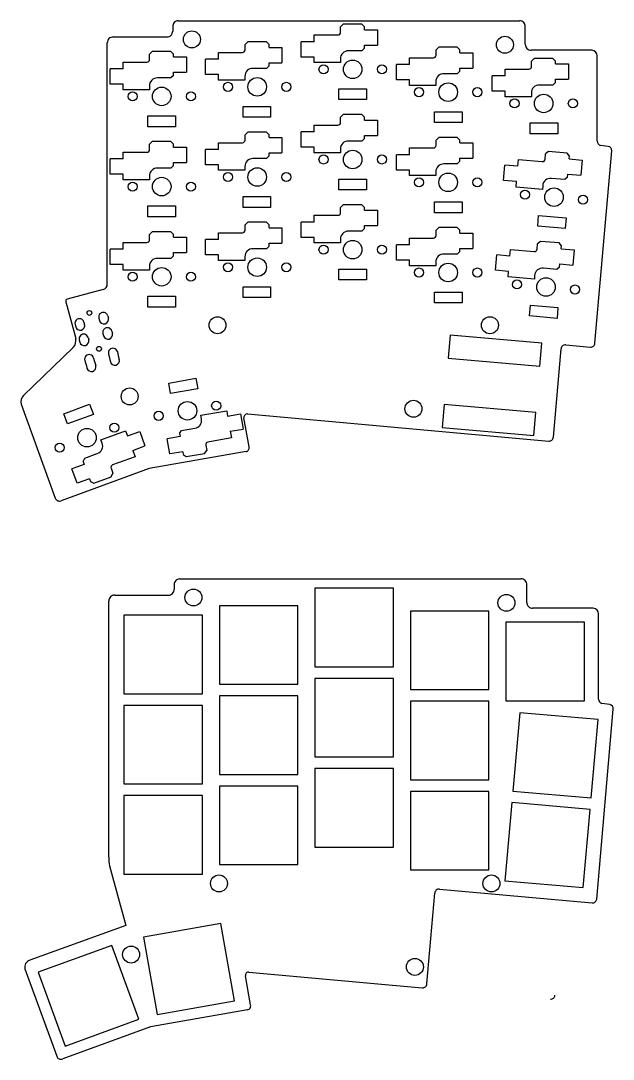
# Model space of a CAD drawing. Extents: x 63 to 301, y -345 to -35.
# Drawn here: x 182.7 to 294.3, y -230.5 to -34.7 of the extents above; entities that cross this region are included whole.
import ezdxf

# ---------------------------------------------------------------- set-up
doc = ezdxf.new("R2010")
doc.units = 0
doc.layers.add('BLACK', color=7, linetype='CONTINUOUS')

msp = doc.modelspace()

# ---------------------------------------------------------------- linework, layer by layer
at = {"layer": 'BLACK', "linetype": 'CONTINUOUS'}
for p, q in [((212.331, -34.7267), (276.665, -34.7267)), ((211.302, -35.8102), (211.302, -36.6575)), ((243.446, -35.3967), (242.946, -35.8967)), ((242.946, -36.8967), (242.946, -35.8967)), ((246.954, -35.3967), (243.446, -35.3967)), ((247.454, -35.8967), (246.954, -35.3967)), ((247.454, -36.4339), (247.454, -35.8967)), ((247.454, -36.4339), (249.903, -36.4339)), ((249.903, -36.4339), (249.903, -39.3295)), ((277.769, -39.1467), (277.769, -35.8487)), ((198.97, -84.3587), (198.97, -38.9003)), ((200.09, -37.7806), (210.197, -37.7806)), ((225.446, -38.7069), (224.946, -39.2069)), ((228.954, -38.7069), (225.446, -38.7069)), ((229.454, -39.2069), (228.954, -38.7069)), ((235.497, -41.5647), (235.497, -38.6691)), ((237.946, -38.6691), (235.497, -38.6691)), ((237.946, -37.3967), (242.446, -37.3967)), ((237.946, -38.6691), (237.946, -37.3967)), ((207.446, -40.5065), (206.946, -41.0065)), ((206.946, -42.0065), (206.946, -41.0065)), ((210.954, -40.5065), (207.446, -40.5065)), ((211.454, -41.0065), (210.954, -40.5065)), ((211.454, -41.5437), (211.454, -41.0065)), ((219.946, -40.7069), (224.446, -40.7069)), ((219.946, -41.9793), (219.946, -40.7069)), ((224.946, -40.2069), (224.946, -39.2069)), ((229.454, -39.7441), (229.454, -39.2069)), ((229.454, -39.7441), (231.903, -39.7441)), ((231.903, -39.7441), (231.903, -42.6397)), ((246.954, -40.4047), (244.438, -40.4047)), ((247.454, -39.9047), (246.954, -40.4047)), ((247.454, -39.3295), (249.903, -39.3295)), ((247.454, -39.9047), (247.454, -39.3295)), ((261.445, -39.7075), (260.945, -40.2075)), ((260.945, -41.2075), (260.945, -40.2075)), ((264.953, -39.7075), (261.445, -39.7075)), ((265.453, -40.2075), (264.953, -39.7075)), ((265.453, -40.7447), (265.453, -40.2075)), ((265.453, -40.7447), (267.902, -40.7447)), ((267.902, -40.7447), (267.902, -43.6403)), ((290.309, -40.2698), (278.874, -40.2698)), ((201.946, -42.5065), (206.446, -42.5065)), ((201.946, -43.7789), (201.946, -42.5065)), ((211.454, -41.5437), (213.903, -41.5437)), ((213.903, -41.5437), (213.903, -44.4393)), ((217.497, -44.8749), (217.497, -41.9793)), ((219.946, -41.9793), (217.497, -41.9793)), ((229.454, -42.6397), (231.903, -42.6397)), ((229.454, -43.2149), (229.454, -42.6397)), ((237.946, -41.5647), (235.497, -41.5647)), ((237.946, -42.6047), (237.946, -41.5647)), ((242.914, -42.6047), (237.946, -42.6047)), ((242.914, -41.9047), (242.914, -42.6047)), ((253.497, -45.8755), (253.497, -42.9799)), ((255.945, -42.9799), (253.497, -42.9799)), ((255.945, -41.7075), (260.445, -41.7075)), ((255.945, -42.9799), (255.945, -41.7075)), ((279.446, -41.8308), (278.946, -42.3308)), ((278.946, -43.3308), (278.946, -42.3308)), ((282.954, -41.8308), (279.446, -41.8308)), ((283.454, -42.3308), (282.954, -41.8308)), ((283.454, -42.868), (283.454, -42.3308)), ((283.454, -42.868), (285.902, -42.868)), ((285.902, -42.868), (285.902, -45.7636)), ((291.309, -57.4039), (291.309, -41.3311)), ((199.497, -46.6745), (199.497, -43.7789)), ((201.946, -43.7789), (199.497, -43.7789)), ((211.454, -45.0145), (210.954, -45.5145)), ((211.454, -44.4393), (213.903, -44.4393)), ((211.454, -45.0145), (211.454, -44.4393)), ((219.946, -44.8749), (217.497, -44.8749)), ((219.946, -45.9149), (219.946, -44.8749)), ((228.954, -43.7149), (226.438, -43.7149)), ((229.454, -43.2149), (228.954, -43.7149)), ((264.953, -44.7155), (262.437, -44.7155)), ((265.453, -44.2155), (264.953, -44.7155)), ((265.453, -43.6403), (267.902, -43.6403)), ((265.453, -44.2155), (265.453, -43.6403)), ((273.946, -43.8308), (278.446, -43.8308)), ((273.946, -45.1032), (273.946, -43.8308)), ((201.946, -46.6745), (199.497, -46.6745)), ((201.946, -47.7145), (201.946, -46.6745)), ((210.954, -45.5145), (208.438, -45.5145)), ((224.914, -45.9149), (219.946, -45.9149)), ((224.914, -45.2149), (224.914, -45.9149)), ((255.945, -45.8755), (253.497, -45.8755)), ((255.945, -46.9155), (255.945, -45.8755)), ((260.913, -46.9155), (255.945, -46.9155)), ((260.913, -46.2155), (260.913, -46.9155)), ((271.497, -47.9988), (271.497, -45.1032)), ((273.946, -45.1032), (271.497, -45.1032)), ((282.954, -46.8388), (280.438, -46.8388)), ((283.454, -46.3388), (282.954, -46.8388)), ((283.454, -45.7636), (285.902, -45.7636)), ((283.454, -46.3388), (283.454, -45.7636)), ((206.914, -47.7145), (201.946, -47.7145)), ((206.914, -47.0145), (206.914, -47.7145)), ((242.639, -47.5605), (247.821, -47.5605)), ((242.639, -49.5925), (242.639, -47.5605)), ((247.821, -47.5605), (247.821, -49.5925)), ((273.946, -47.9988), (271.497, -47.9988)), ((273.946, -49.0388), (273.946, -47.9988)), ((278.914, -48.3388), (278.914, -49.0388)), ((224.562, -50.8707), (229.744, -50.8707)), ((224.562, -52.9027), (224.562, -50.8707)), ((229.744, -50.8707), (229.744, -52.9027)), ((247.821, -49.5925), (242.639, -49.5925)), ((278.914, -49.0388), (273.946, -49.0388)), ((206.639, -52.6703), (211.821, -52.6703)), ((206.639, -54.7023), (206.639, -52.6703)), ((211.821, -52.6703), (211.821, -54.7023)), ((243.446, -52.3967), (242.946, -52.8967)), ((246.954, -52.3967), (243.446, -52.3967)), ((247.454, -52.8967), (246.954, -52.3967)), ((260.662, -51.8713), (265.844, -51.8713)), ((260.662, -53.9033), (260.662, -51.8713)), ((265.844, -51.8713), (265.844, -53.9033)), ((211.821, -54.7023), (206.639, -54.7023)), ((229.744, -52.9027), (224.562, -52.9027)), ((237.946, -54.3967), (242.446, -54.3967)), ((237.946, -55.6691), (237.946, -54.3967)), ((242.946, -53.8967), (242.946, -52.8967)), ((247.454, -53.4339), (247.454, -52.8967)), ((247.454, -53.4339), (249.903, -53.4339)), ((249.903, -53.4339), (249.903, -56.3295)), ((265.844, -53.9033), (260.662, -53.9033)), ((278.712, -56.0266), (278.712, -53.9946)), ((278.712, -53.9946), (283.894, -53.9946)), ((283.894, -53.9946), (283.894, -56.0266)), ((225.446, -55.7069), (224.946, -56.2069)), ((224.946, -57.2069), (224.946, -56.2069)), ((228.954, -55.7069), (225.446, -55.7069)), ((229.454, -56.2069), (228.954, -55.7069)), ((229.454, -56.7441), (229.454, -56.2069)), ((229.454, -56.7441), (231.903, -56.7441)), ((231.903, -56.7441), (231.903, -59.6397)), ((235.497, -58.5647), (235.497, -55.6691)), ((237.946, -55.6691), (235.497, -55.6691)), ((247.454, -56.3295), (249.903, -56.3295)), ((247.454, -56.9047), (247.454, -56.3295)), ((261.445, -56.7071), (260.945, -57.2071)), ((264.953, -56.7071), (261.445, -56.7071)), ((265.453, -57.2071), (264.953, -56.7071)), ((283.894, -56.0266), (278.712, -56.0266)), ((207.446, -57.5063), (206.946, -58.0063)), ((206.946, -59.0063), (206.946, -58.0063)), ((210.954, -57.5063), (207.446, -57.5063)), ((211.454, -58.0063), (210.954, -57.5063)), ((211.454, -58.5435), (211.454, -58.0063)), ((211.454, -58.5435), (213.903, -58.5435)), ((213.903, -58.5435), (213.903, -61.4391)), ((219.946, -57.7069), (224.446, -57.7069)), ((219.946, -58.9793), (219.946, -57.7069)), ((237.946, -58.5647), (235.497, -58.5647)), ((237.946, -59.6047), (237.946, -58.5647)), ((246.954, -57.4047), (244.438, -57.4047)), ((247.454, -56.9047), (246.954, -57.4047)), ((255.945, -58.7071), (260.445, -58.7071)), ((255.945, -59.9795), (255.945, -58.7071)), ((260.945, -58.2071), (260.945, -57.2071)), ((265.453, -57.7443), (265.453, -57.2071)), ((265.453, -57.7443), (267.902, -57.7443)), ((267.902, -57.7443), (267.902, -60.6399)), ((293.407, -58.4075), (291.934, -58.2167)), ((201.946, -59.5063), (206.446, -59.5063)), ((201.946, -60.7787), (201.946, -59.5063)), ((217.497, -61.8749), (217.497, -58.9793)), ((219.946, -58.9793), (217.497, -58.9793)), ((229.454, -60.2149), (228.954, -60.7149)), ((229.454, -59.6397), (231.903, -59.6397)), ((229.454, -60.2149), (229.454, -59.6397)), ((242.914, -59.6047), (237.946, -59.6047)), ((242.914, -58.9047), (242.914, -59.6047)), ((253.497, -62.8751), (253.497, -59.9795)), ((255.945, -59.9795), (253.497, -59.9795)), ((265.453, -60.6399), (267.902, -60.6399)), ((265.453, -61.2151), (265.453, -60.6399)), ((281.512, -60.8323), (281.599, -59.8361)), ((282.141, -59.3816), (281.599, -59.8361)), ((285.636, -59.6873), (282.141, -59.3816)), ((286.09, -60.229), (285.636, -59.6873)), ((286.043, -60.7641), (286.09, -60.229)), ((290.902, -95.5209), (294.055, -59.2545)), ((199.497, -63.6743), (199.497, -60.7787)), ((201.946, -60.7787), (199.497, -60.7787)), ((210.954, -62.5143), (208.438, -62.5143)), ((211.454, -62.0143), (210.954, -62.5143)), ((211.454, -61.4391), (213.903, -61.4391)), ((211.454, -62.0143), (211.454, -61.4391)), ((219.946, -61.8749), (217.497, -61.8749)), ((219.946, -62.9149), (219.946, -61.8749)), ((224.914, -62.2149), (224.914, -62.9149)), ((228.954, -60.7149), (226.438, -60.7149)), ((264.953, -61.7151), (262.437, -61.7151)), ((265.453, -61.2151), (264.953, -61.7151)), ((273.685, -64.8333), (273.937, -61.9487)), ((276.377, -62.1621), (273.937, -61.9487)), ((276.377, -62.1621), (276.488, -60.8946)), ((276.488, -60.8946), (280.971, -61.2868)), ((286.043, -60.7641), (288.483, -60.9776)), ((288.483, -60.9776), (288.231, -63.8621)), ((201.946, -63.6743), (199.497, -63.6743)), ((201.946, -64.7143), (201.946, -63.6743)), ((206.914, -64.0143), (206.914, -64.7143)), ((224.914, -62.9149), (219.946, -62.9149)), ((242.639, -64.5605), (247.821, -64.5605)), ((242.639, -66.5925), (242.639, -64.5605)), ((247.821, -64.5605), (247.821, -66.5925)), ((255.945, -62.8751), (253.497, -62.8751)), ((255.945, -63.9151), (255.945, -62.8751)), ((260.913, -63.9151), (255.945, -63.9151)), ((260.913, -63.2151), (260.913, -63.9151)), ((285.199, -64.6762), (282.693, -64.457)), ((285.741, -64.2217), (285.199, -64.6762)), ((285.741, -64.2217), (285.791, -63.6487)), ((285.791, -63.6487), (288.231, -63.8621)), ((206.914, -64.7143), (201.946, -64.7143)), ((276.124, -65.0467), (273.685, -64.8333)), ((276.034, -66.0828), (276.124, -65.0467)), ((280.983, -66.5158), (276.034, -66.0828)), ((281.044, -65.8184), (280.983, -66.5158)), ((224.562, -67.8707), (229.744, -67.8707)), ((224.562, -69.9027), (224.562, -67.8707)), ((229.744, -67.8707), (229.744, -69.9027)), ((247.821, -66.5925), (242.639, -66.5925)), ((206.639, -69.6267), (211.821, -69.6267)), ((206.639, -71.6587), (206.639, -69.6267)), ((211.821, -69.6267), (211.821, -71.6587)), ((229.744, -69.9027), (224.562, -69.9027)), ((243.446, -69.3969), (242.946, -69.8969)), ((242.946, -70.8969), (242.946, -69.8969)), ((246.954, -69.3969), (243.446, -69.3969)), ((247.454, -69.8969), (246.954, -69.3969)), ((247.454, -70.4341), (247.454, -69.8969)), ((247.454, -70.4341), (249.903, -70.4341)), ((249.903, -70.4341), (249.903, -73.3297)), ((260.662, -68.8709), (265.844, -68.8709)), ((260.662, -70.9029), (260.662, -68.8709)), ((265.844, -68.8709), (265.844, -70.9029)), ((211.821, -71.6587), (206.639, -71.6587)), ((237.946, -71.3969), (242.446, -71.3969)), ((237.946, -72.6693), (237.946, -71.3969)), ((265.844, -70.9029), (260.662, -70.9029)), ((280.1, -73.438), (280.277, -71.4137)), ((280.277, -71.4137), (285.439, -71.8653)), ((285.439, -71.8653), (285.262, -73.8896)), ((225.446, -72.7073), (224.946, -73.2073)), ((224.946, -74.2073), (224.946, -73.2073)), ((228.954, -72.7073), (225.446, -72.7073)), ((229.454, -73.2073), (228.954, -72.7073)), ((229.454, -73.7445), (229.454, -73.2073)), ((229.454, -73.7445), (231.903, -73.7445)), ((231.903, -73.7445), (231.903, -76.6401)), ((235.497, -75.5649), (235.497, -72.6693)), ((237.946, -72.6693), (235.497, -72.6693)), ((247.454, -73.9049), (246.954, -74.4049)), ((247.454, -73.3297), (249.903, -73.3297)), ((247.454, -73.9049), (247.454, -73.3297)), ((261.445, -73.7067), (260.945, -74.2067)), ((260.945, -75.2067), (260.945, -74.2067)), ((264.953, -73.7067), (261.445, -73.7067)), ((265.453, -74.2067), (264.953, -73.7067)), ((265.453, -74.7439), (265.453, -74.2067)), ((285.262, -73.8896), (280.1, -73.438)), ((207.446, -74.5063), (206.946, -75.0063)), ((206.946, -76.0063), (206.946, -75.0063)), ((210.954, -74.5063), (207.446, -74.5063)), ((211.454, -75.0063), (210.954, -74.5063)), ((211.454, -75.5435), (211.454, -75.0063)), ((211.454, -75.5435), (213.903, -75.5435)), ((213.903, -75.5435), (213.903, -78.4391)), ((217.497, -78.8753), (217.497, -75.9797)), ((219.946, -75.9797), (217.497, -75.9797)), ((219.946, -74.7073), (224.446, -74.7073)), ((219.946, -75.9797), (219.946, -74.7073)), ((237.946, -75.5649), (235.497, -75.5649)), ((237.946, -76.6049), (237.946, -75.5649)), ((242.914, -75.9049), (242.914, -76.6049)), ((246.954, -74.4049), (244.438, -74.4049)), ((255.945, -75.7067), (260.445, -75.7067)), ((255.945, -76.9791), (255.945, -75.7067)), ((265.453, -74.7439), (267.902, -74.7439)), ((267.902, -74.7439), (267.902, -77.6395)), ((280.627, -76.3093), (280.086, -76.7638)), ((284.122, -76.615), (280.627, -76.3093)), ((199.497, -80.6743), (199.497, -77.7787)), ((201.946, -77.7787), (199.497, -77.7787)), ((201.946, -76.5063), (206.446, -76.5063)), ((201.946, -77.7787), (201.946, -76.5063)), ((228.954, -77.7153), (226.438, -77.7153)), ((229.454, -77.2153), (228.954, -77.7153)), ((229.454, -76.6401), (231.903, -76.6401)), ((229.454, -77.2153), (229.454, -76.6401)), ((242.914, -76.6049), (237.946, -76.6049)), ((253.497, -79.8747), (253.497, -76.9791)), ((255.945, -76.9791), (253.497, -76.9791)), ((265.453, -78.2147), (264.953, -78.7147)), ((265.453, -77.6395), (267.902, -77.6395)), ((265.453, -78.2147), (265.453, -77.6395)), ((274.863, -79.0898), (274.974, -77.8223)), ((274.974, -77.8223), (279.457, -78.2145)), ((279.998, -77.76), (280.086, -76.7638)), ((284.576, -77.1567), (284.122, -76.615)), ((284.53, -77.6918), (284.576, -77.1567)), ((284.53, -77.6918), (286.969, -77.9053)), ((286.969, -77.9053), (286.717, -80.7898)), ((210.954, -79.5143), (208.438, -79.5143)), ((211.454, -79.0143), (210.954, -79.5143)), ((211.454, -78.4391), (213.903, -78.4391)), ((211.454, -79.0143), (211.454, -78.4391)), ((219.946, -78.8753), (217.497, -78.8753)), ((219.946, -79.9153), (219.946, -78.8753)), ((224.914, -79.9153), (219.946, -79.9153)), ((224.914, -79.2153), (224.914, -79.9153)), ((255.945, -79.8747), (253.497, -79.8747)), ((255.945, -80.9147), (255.945, -79.8747)), ((260.913, -80.2147), (260.913, -80.9147)), ((264.953, -78.7147), (262.437, -78.7147)), ((272.171, -81.761), (272.424, -78.8764)), ((274.863, -79.0898), (272.424, -78.8764)), ((201.946, -80.6743), (199.497, -80.6743)), ((201.946, -81.7143), (201.946, -80.6743)), ((206.914, -81.7143), (201.946, -81.7143)), ((206.914, -81.0143), (206.914, -81.7143)), ((242.639, -81.5607), (247.821, -81.5607)), ((242.639, -83.5927), (242.639, -81.5607)), ((247.821, -81.5607), (247.821, -83.5927)), ((260.913, -80.9147), (255.945, -80.9147)), ((274.611, -81.9744), (272.171, -81.761)), ((274.52, -83.0105), (274.611, -81.9744)), ((283.685, -81.6039), (281.179, -81.3847)), ((284.227, -81.1494), (283.685, -81.6039)), ((284.227, -81.1494), (284.277, -80.5764)), ((284.277, -80.5764), (286.717, -80.7898)), ((247.821, -83.5927), (242.639, -83.5927)), ((279.469, -83.4435), (274.52, -83.0105)), ((279.53, -82.7461), (279.469, -83.4435)), ((198.208, -85.3747), (191.438, -87.1794)), ((224.562, -84.8711), (229.744, -84.8711)), ((224.562, -86.9031), (224.562, -84.8711)), ((229.744, -84.8711), (229.744, -86.9031)), ((260.662, -85.8705), (265.844, -85.8705)), ((260.662, -87.9025), (260.662, -85.8705)), ((265.844, -85.8705), (265.844, -87.9025)), ((191.159, -87.6874), (193.027, -94.6203)), ((206.639, -86.6701), (211.821, -86.6701)), ((206.639, -88.7021), (206.639, -86.6701)), ((211.821, -86.6701), (211.821, -88.7021)), ((229.744, -86.9031), (224.562, -86.9031)), ((265.844, -87.9025), (260.662, -87.9025)), ((211.821, -88.7021), (206.639, -88.7021)), ((278.588, -90.3798), (278.766, -88.3555)), ((278.766, -88.3555), (283.927, -88.8071)), ((283.927, -88.8071), (283.75, -90.8314)), ((192.905, -91.9787), (193.023, -92.4203)), ((194.573, -91.5316), (194.691, -91.9733)), ((197.383, -90.7786), (197.502, -91.2203)), ((199.052, -90.3316), (199.17, -90.7732)), ((283.75, -90.8314), (278.588, -90.3798)), ((198.159, -93.6737), (198.277, -94.1153)), ((199.827, -93.2267), (199.946, -93.6683)), ((193.68, -94.8737), (193.799, -95.3154)), ((195.349, -94.4267), (195.467, -94.8683)), ((263.603, -93.9811), (263.222, -98.3333)), ((280.91, -95.4953), (263.603, -93.9811)), ((280.529, -99.8475), (280.91, -95.4953)), ((285.379, -95.8371), (290.055, -96.2459)), ((183.18, -105.351), (192.569, -96.2967)), ((199.198, -97.5502), (199.316, -97.9918)), ((200.866, -97.1031), (200.984, -97.5447)), ((200.984, -97.5447), (201.11, -98.1421)), ((283.053, -113.211), (284.509, -96.5769)), ((194.716, -98.751), (194.834, -99.1926)), ((194.834, -99.1926), (195.024, -99.773)), ((195.024, -99.773), (195.142, -100.215)), ((196.384, -98.304), (196.503, -98.7456)), ((196.503, -98.7456), (196.692, -99.326)), ((196.692, -99.326), (196.81, -99.7676)), ((199.316, -97.9918), (199.442, -98.5891)), ((199.442, -98.5891), (199.56, -99.0307)), ((201.11, -98.1421), (201.229, -98.5837)), ((263.222, -98.3333), (280.529, -99.8475)), ((210.554, -103.019), (215.657, -102.12)), ((210.907, -105.02), (210.554, -103.019)), ((215.657, -102.12), (216.01, -104.121)), ((216.01, -104.121), (210.907, -105.02)), ((182.723, -107.002), (189.166, -124.694)), ((190.777, -108.801), (195.646, -107.029)), ((195.646, -107.029), (196.341, -108.939)), ((262.46, -107.038), (262.08, -111.39)), ((279.768, -108.552), (262.46, -107.038)), ((191.472, -110.711), (190.777, -108.801)), ((196.341, -108.939), (191.472, -110.711)), ((216.586, -109.098), (221.478, -108.235)), ((216.707, -109.787), (216.586, -109.098)), ((221.478, -108.235), (221.659, -109.26)), ((221.659, -109.26), (224.07, -108.834)), ((224.07, -108.834), (224.573, -111.686)), ((225.691, -115.042), (224.74, -109.553)), ((225.386, -108.844), (282.212, -113.953)), ((279.387, -112.904), (279.768, -108.552)), ((212.989, -111.966), (215.467, -111.529)), ((262.08, -111.39), (279.387, -112.904)), ((197.759, -113.716), (202.427, -112.016)), ((202.427, -112.016), (202.783, -112.994)), ((202.783, -112.994), (205.084, -112.156)), ((205.084, -112.156), (206.074, -114.877)), ((212.683, -113.112), (210.272, -113.537)), ((210.774, -116.389), (210.272, -113.537)), ((212.583, -112.545), (212.989, -111.966)), ((212.583, -112.545), (212.683, -113.112)), ((222.382, -113.364), (217.951, -114.146)), ((222.161, -112.111), (224.573, -111.686)), ((222.161, -112.111), (222.382, -113.364)), ((197.998, -114.373), (197.759, -113.716)), ((203.773, -115.715), (206.074, -114.877)), ((217.545, -114.725), (217.719, -115.71)), ((194.416, -117.806), (194.715, -117.165)), ((194.715, -117.165), (197.079, -116.304)), ((204.208, -116.91), (199.98, -118.449)), ((203.773, -115.715), (204.208, -116.91)), ((225.132, -115.956), (206.844, -119.157)), ((213.186, -115.963), (210.774, -116.389)), ((213.186, -115.963), (213.279, -116.493)), ((213.279, -116.493), (213.859, -116.898)), ((213.859, -116.898), (217.313, -116.289)), ((217.313, -116.289), (217.719, -115.71)), ((206.844, -119.157), (190.283, -125.202)), ((194.613, -118.346), (192.312, -119.184)), ((193.302, -121.905), (192.312, -119.184)), ((194.416, -117.806), (194.613, -118.346)), ((199.681, -119.09), (200.023, -120.03)), ((195.603, -121.067), (193.302, -121.905)), ((195.603, -121.067), (195.787, -121.572)), ((196.428, -121.871), (199.724, -120.671)), ((199.724, -120.671), (200.023, -120.03)), ((195.787, -121.572), (196.428, -121.871)), ((212.61, -139.943), (276.944, -139.943)), ((211.581, -141.027), (211.581, -141.874)), ((252.91, -141.692), (238.11, -141.692)), ((238.11, -141.692), (238.11, -156.492)), ((252.91, -156.492), (252.91, -141.692)), ((278.049, -144.363), (278.049, -141.065)), ((199.25, -192.369), (199.25, -144.117)), ((200.369, -142.997), (210.477, -142.997)), ((216.91, -146.802), (202.11, -146.802)), ((202.11, -146.802), (202.11, -161.602)), ((216.91, -161.602), (216.91, -146.802)), ((234.91, -145.003), (220.11, -145.003)), ((220.11, -145.003), (220.11, -159.803)), ((234.91, -159.803), (234.91, -145.003)), ((270.91, -146.003), (256.11, -146.003)), ((256.11, -146.003), (256.11, -160.803)), ((270.91, -160.803), (270.91, -146.003)), ((290.588, -145.486), (279.154, -145.486)), ((291.589, -162.62), (291.589, -146.547)), ((288.91, -148.127), (274.11, -148.127)), ((274.11, -148.127), (274.11, -162.927)), ((288.91, -162.927), (288.91, -148.127)), ((238.11, -156.492), (252.91, -156.492)), ((220.11, -159.803), (234.91, -159.803)), ((252.91, -158.692), (238.11, -158.692)), ((238.11, -158.692), (238.11, -173.492)), ((252.91, -173.492), (252.91, -158.692)), ((202.11, -161.602), (216.91, -161.602)), ((234.91, -162.003), (220.11, -162.003)), ((220.11, -162.003), (220.11, -176.803)), ((234.91, -176.803), (234.91, -162.003)), ((256.11, -160.803), (270.91, -160.803)), ((216.91, -163.802), (202.11, -163.802)), ((202.11, -163.802), (202.11, -178.602)), ((216.91, -178.602), (216.91, -163.802)), ((270.91, -163.003), (256.11, -163.003)), ((256.11, -163.003), (256.11, -177.803)), ((270.91, -177.803), (270.91, -163.003)), ((274.11, -162.927), (288.91, -162.927)), ((293.687, -163.624), (292.214, -163.433)), ((276.733, -165.184), (275.443, -179.927)), ((291.476, -166.474), (276.733, -165.184)), ((291.223, -200.294), (294.335, -164.471)), ((290.186, -181.217), (291.476, -166.474)), ((238.11, -173.492), (252.91, -173.492)), ((252.91, -175.693), (238.11, -175.693)), ((238.11, -175.693), (238.11, -190.493)), ((252.91, -190.493), (252.91, -175.693)), ((220.11, -176.803), (234.91, -176.803)), ((256.11, -177.803), (270.91, -177.803)), ((202.11, -178.602), (216.91, -178.602)), ((234.91, -179.003), (220.11, -179.003)), ((220.11, -179.003), (220.11, -193.803)), ((234.91, -193.803), (234.91, -179.003)), ((270.91, -180.002), (256.11, -180.002)), ((256.11, -180.002), (256.11, -194.802)), ((270.91, -194.802), (270.91, -180.002)), ((275.443, -179.927), (290.186, -181.217)), ((216.91, -180.802), (202.11, -180.802)), ((202.11, -180.802), (202.11, -195.602)), ((216.91, -195.602), (216.91, -180.802)), ((275.219, -182.112), (273.929, -196.855)), ((289.963, -183.401), (275.219, -182.112)), ((288.673, -198.145), (289.963, -183.401)), ((238.11, -190.493), (252.91, -190.493)), ((220.11, -193.803), (234.91, -193.803)), ((199.402, -194.045), (202.45, -205.272)), ((202.11, -195.602), (216.91, -195.602)), ((256.11, -194.802), (270.91, -194.802)), ((273.929, -196.855), (288.673, -198.145)), ((259.221, -216.265), (260.718, -199.176)), ((261.588, -198.436), (290.361, -201.003)), ((202.45, -205.272), (184.366, -211.825)), ((220.366, -204.892), (205.79, -207.462)), ((222.936, -219.467), (220.366, -204.892)), ((205.79, -207.462), (208.36, -222.037)), ((199.849, -209.045), (185.942, -214.107)), ((204.911, -222.952), (199.849, -209.045)), ((183.451, -213.451), (189.446, -229.91)), ((185.942, -214.107), (191.004, -228.014)), ((225.971, -220.258), (225.019, -214.77)), ((225.666, -214.061), (258.33, -217.007)), ((225.412, -221.173), (207.124, -224.373)), ((208.36, -222.037), (222.936, -219.467)), ((191.004, -228.014), (204.911, -222.952)), ((207.124, -224.373), (190.563, -230.418))]:
    msp.add_line(p, q, dxfattribs=at)
at = {"layer": 'BLACK'}
for centre, radius in [((214.921, -38.2323), 1.6), ((273.926, -39.2387), 1.6), ((239.731, -43.8761), 0.855), ((245.231, -43.8761), 1.75), ((250.731, -43.8761), 0.855), ((221.73, -47.1863), 0.855), ((227.23, -47.1863), 1.75), ((232.73, -47.1863), 0.855), ((263.23, -48.1869), 1.75), ((203.731, -48.9859), 0.855), ((209.231, -48.9859), 1.75), ((214.731, -48.9859), 0.855), ((257.73, -48.1869), 0.855), ((268.73, -48.1869), 0.855), ((281.23, -50.3102), 1.75), ((275.73, -50.3102), 0.855), ((286.73, -50.3102), 0.855), ((239.731, -60.8761), 0.855), ((245.231, -60.8761), 1.75), ((250.731, -60.8761), 0.855), ((227.23, -64.1863), 1.75), ((209.231, -65.9857), 1.75), ((221.73, -64.1863), 0.855), ((232.73, -64.1863), 0.855), ((257.73, -65.1865), 0.855), ((263.23, -65.1865), 1.75), ((268.73, -65.1865), 0.855), ((203.731, -65.9857), 0.855), ((214.731, -65.9857), 0.855), ((283.18, -67.9842), 1.75), ((277.701, -67.5049), 0.855), ((288.659, -68.4636), 0.855), ((245.231, -77.8763), 1.75), ((239.731, -77.8763), 0.855), ((250.731, -77.8763), 0.855), ((227.23, -81.1867), 1.75), ((203.731, -82.9857), 0.855), ((209.231, -82.9857), 1.75), ((214.731, -82.9857), 0.855), ((221.73, -81.1867), 0.855), ((232.73, -81.1867), 0.855), ((257.73, -82.1861), 0.855), ((263.23, -82.1861), 1.75), ((268.73, -82.1861), 0.855), ((276.187, -84.4326), 0.855), ((281.666, -84.9119), 1.75), ((287.145, -85.3913), 0.855), ((195.599, -89.8103), 0.45), ((219.747, -92.1311), 1.6), ((271.106, -92.1311), 1.6), ((197.41, -96.5718), 0.45), ((203.187, -105.542), 1.6), ((214.083, -108.248), 1.75), ((219.5, -107.293), 0.855), ((256.679, -107.879), 1.6), ((208.667, -109.203), 0.855), ((195.147, -113.313), 1.75), ((200.315, -111.432), 0.855), ((189.979, -115.194), 0.855), ((215.201, -143.449), 1.6), ((274.205, -144.455), 1.6), ((220.027, -197.347), 1.6), ((271.386, -197.347), 1.6), ((203.466, -210.759), 1.6), ((256.959, -213.095), 1.6)]:
    msp.add_circle(centre, radius, dxfattribs=at)
for centre, radius, start, end in [((212.344, -35.7695), 1.0429, -269.272, -177.763), ((276.69, -35.8063), 1.0799, -2.24889, 91.3595), ((210.222, -36.6999), 1.081, -91.301, 2.24919), ((242.446, -36.8967), 0.5, -89.9999, -0.000115), ((200.062, -38.8723), 1.0921, -271.479, -178.532), ((278.85, -39.1891), 1.081, -182.249, -88.6975), ((224.446, -40.2069), 0.5, -89.9999, -0.000115), ((244.357, -41.8463), 1.4439, -273.227, -177.683), ((290.257, -41.3209), 1.0524, -0.554035, 87.1647), ((206.446, -42.0065), 0.5, -89.9999, -0.000115), ((260.445, -41.2075), 0.5, -89.9999, -0.000115), ((226.356, -45.1565), 1.4439, -273.227, -177.683), ((262.356, -46.1571), 1.4439, -273.227, -177.683), ((278.446, -43.3308), 0.5, -89.9999, -0.000115), ((208.357, -46.9561), 1.4439, -273.227, -177.683), ((280.356, -48.2804), 1.4439, -273.227, -177.683), ((242.446, -53.8967), 0.5, -89.9999, -0.000115), ((224.446, -57.2069), 0.5, -89.9999, -0.000115), ((244.357, -58.8463), 1.4439, -273.227, -177.683), ((260.445, -58.2071), 0.5, -89.9999, -0.000115), ((292.108, -57.4365), 0.7993, -182.334, -102.526), ((293.299, -59.1611), 0.7613, -7.04696, 81.833), ((206.446, -59.0063), 0.5, -89.9999, -0.000115), ((208.357, -63.9559), 1.4439, -273.227, -177.683), ((226.356, -62.1565), 1.4439, -273.227, -177.683), ((262.356, -63.1567), 1.4439, -273.227, -177.683), ((281.014, -60.7887), 0.5, -94.9999, -5.00012), ((282.486, -65.886), 1.4439, 81.7734, 177.317), ((242.446, -70.8969), 0.5, -89.9999, -0.000115), ((224.446, -74.2073), 0.5, -89.9999, -0.000115), ((206.446, -76.0063), 0.5, -89.9999, -0.000115), ((244.357, -75.8465), 1.4439, -273.227, -177.683), ((260.445, -75.2067), 0.5, -89.9999, -0.000115), ((226.356, -79.1569), 1.4439, -273.227, -177.683), ((279.5, -77.7164), 0.5, -94.9999, -5.00012), ((208.357, -80.9559), 1.4439, -273.227, -177.683), ((262.356, -80.1563), 1.4439, -273.227, -177.683), ((280.972, -82.8137), 1.4439, 81.7734, 177.317), ((197.954, -84.3903), 1.0167, -75.523, 1.78254), ((191.527, -87.5592), 0.39, -256.825, -160.804), ((198.217, -90.5551), 0.8636, -345, -165), ((193.739, -91.7552), 0.8636, -345, -165), ((193.857, -92.1968), 0.8636, -165, 15), ((198.336, -90.9967), 0.8636, -165, 15), ((194.514, -94.6502), 0.8636, -345, -165), ((198.993, -93.4502), 0.8636, -345, -165), ((199.111, -93.8918), 0.8636, -165, 15), ((191.204, -95.0237), 1.867, -42.9884, 12.4792), ((194.633, -95.0919), 0.8636, -165, 15), ((285.279, -96.6015), 0.7708, 82.5658, 178.168), ((290.147, -95.4968), 0.7548, -97.0504, -1.82757), ((195.55, -98.5275), 0.8636, -345, -165), ((200.032, -97.3266), 0.8636, -345, -165), ((195.976, -99.9911), 0.8636, -165, 15), ((200.395, -98.8072), 0.8636, -165, 15), ((184.33, -106.558), 1.6676, -226.386, -164.572), ((225.352, -109.462), 0.6189, -273.2, -171.532), ((215.296, -110.095), 1.4439, -83.2266, 12.3171), ((282.274, -113.176), 0.7798, -94.509, -2.56908), ((196.662, -114.922), 1.4439, -73.2266, 22.3171), ((218.038, -114.638), 0.5, -260, -170), ((225.006, -115.251), 0.7165, -79.8335, 16.9786), ((200.151, -118.919), 0.5, -250, -160), ((189.947, -124.459), 0.8157, -163.251, -65.6395), ((212.623, -140.986), 1.0426, -269.293, -177.747), ((276.97, -141.022), 1.0797, -2.25838, 91.3665), ((210.501, -141.916), 1.081, -91.3025, 2.25063), ((200.341, -144.089), 1.092, -271.483, -178.528), ((279.129, -144.405), 1.0811, -182.245, -88.6991), ((290.536, -146.537), 1.0522, -0.563576, 87.1712), ((292.387, -162.653), 0.7991, -182.344, -102.509), ((293.579, -164.377), 0.7614, -7.04435, 81.8279), ((206.529, -192.552), 7.2814, -181.443, -168.168), ((261.488, -199.201), 0.7709, 82.568, 178.168), ((290.455, -200.238), 0.7703, -97.0458, -4.12786), ((184.727, -213.099), 1.3239, -254.138, -164.579), ((225.631, -214.679), 0.6189, -273.198, -171.535), ((258.437, -216.23), 0.7849, -97.8333, -2.56754), ((282.554, -218.392), 0.7796, -94.5191, -2.56026), ((225.285, -220.467), 0.7165, -79.8288, 16.9713), ((190.226, -229.675), 0.8155, -163.27, -65.6191)]:
    msp.add_arc(centre, radius, start, end, dxfattribs=at)

doc.saveas('drawing.dxf')
